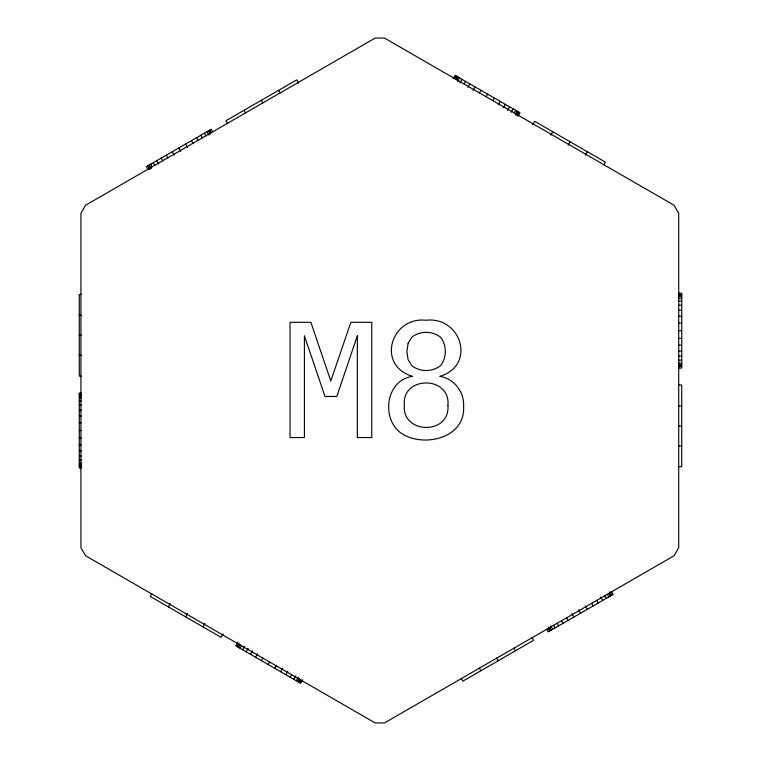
<?xml version="1.0" encoding="UTF-8"?>
<svg xmlns="http://www.w3.org/2000/svg" width="761" height="761" viewBox="0 0 761 761"><rect width="100%" height="100%" fill="white"/><g stroke="black" fill="none" stroke-linecap="round" stroke-linejoin="round"><path stroke-width="1.14" d="M151.82 593.875L150.317 596.472L221.09 637.337L223.087 633.865M453.118 78.84L455.126 75.377L520.02 112.837L518.013 116.309M454.184 78.297L455.687 75.7M454.945 78.735L456.448 76.138M455.963 79.325L457.466 76.728M456.467 79.62L457.97 77.013M456.59 79.686L458.093 77.089M457.485 81.36L459.482 77.888M460.005 82.816L462.013 79.353M464.048 83.995L465.551 81.389M467.958 87.41L469.956 83.938M168.362 606.888L170.359 603.425M473.104 90.378L475.102 86.906M479.487 92.909L480.99 90.302M185.598 616.848L187.606 613.376M486.098 96.723L487.601 94.126M492.824 100.604L494.327 98.007M498.198 104.866L500.205 101.403M202.978 626.874L204.975 623.411M503.268 107.796L505.275 104.324M507.587 110.288L509.594 106.816M511.126 112.333L513.133 108.861M514.151 112.923L515.654 110.326M515.673 113.798L517.176 111.201M515.673 114.959L517.68 111.487M516.681 115.529L518.679 112.067M517.975 115.13L519.478 112.533M532.652 124.756L534.65 121.294L605.423 162.15L603.92 164.747M237.727 642.313L235.72 645.785L300.614 683.245L302.621 679.782M236.757 645.223L237.765 643.492M237.061 646.555L239.059 643.093M238.06 647.135L239.563 644.538M238.564 647.43L240.067 644.824M240.086 648.305L241.589 645.699M242.607 649.761L244.614 646.298M246.145 651.806L248.153 648.334M250.464 654.298L252.471 650.826M550.764 135.211L552.762 131.748M255.544 657.228L257.541 653.756M261.413 660.615L262.916 658.018M268.138 664.496L269.641 661.899M568.134 145.246L570.141 141.774M274.75 668.32L276.253 665.713M280.638 671.716L282.635 668.244M585.38 155.196L587.378 151.734M285.784 674.684L287.782 671.221M290.188 677.233L291.691 674.627M293.727 679.269L295.734 675.806M296.257 680.734L298.255 677.261M297.646 681.533L299.149 678.936M297.77 681.609L299.273 679.012M298.274 681.894L299.777 679.297M299.292 682.484L300.795 679.887M300.053 682.921L301.556 680.324M678.717 293.156L681.723 293.156L681.723 368.086L678.717 368.086M81.284 294.45L79.277 294.45L79.277 376.172L81.284 376.172M678.717 294.678L681.723 294.678M678.717 295.848L681.723 295.848M678.717 296.438L681.723 296.438M678.717 298.188L681.723 298.188M678.717 301.109L681.723 301.109M678.717 305.19L681.723 305.19M678.717 310.288L681.723 310.288M79.277 315.282L81.284 315.282M678.717 316.224L681.723 316.224M678.717 323.016L681.723 323.016M678.717 330.655L681.723 330.655M79.277 335.192L81.284 335.192M678.717 338.426L681.723 338.426M678.717 345.199L681.723 345.199M678.717 351.059L681.723 351.059M79.277 355.254L81.284 355.254M678.717 356.043L681.723 356.043M678.717 360.134L681.723 360.134M678.717 363.045L681.723 363.045M678.717 364.795L681.723 364.795M678.717 365.385L681.723 365.385M678.717 366.536L681.723 366.536M678.717 384.98L681.723 384.98L681.723 466.702L678.717 466.702M81.284 393.066L79.277 393.066L79.277 468.005L81.284 468.005M79.277 393.694L81.284 393.694M79.277 394.617L81.284 394.617M79.277 395.768L81.284 395.768M79.277 396.357L81.284 396.357M79.277 398.108L81.284 398.108M79.277 401.028L81.284 401.028M79.277 405.109L81.284 405.109M678.717 405.898L681.723 405.898M79.277 410.093L81.284 410.093M79.277 415.953L81.284 415.953M79.277 422.736L81.284 422.736M678.717 425.96L681.723 425.96M79.277 430.498L81.284 430.498M79.277 438.136L81.284 438.136M79.277 444.928L81.284 444.928M678.717 445.87L681.723 445.87M79.277 450.873L81.284 450.873M79.277 455.963L81.284 455.963M79.277 460.053L81.284 460.053M79.277 462.964L81.284 462.964M79.277 464.714L81.284 464.714M79.277 465.304L81.284 465.304M79.277 466.474L81.284 466.474M611.635 591.801L613.138 594.398L548.243 631.868L546.74 629.261M609.818 591.697L611.815 595.159M609.295 593.152L610.798 595.749M608.79 593.437L610.293 596.044M607.268 594.312L608.771 596.919M604.748 595.777L606.251 598.374M600.705 596.947L602.712 600.419M298.683 83.368L296.685 79.895L225.903 120.761L227.406 123.358M596.795 600.362L598.298 602.969M591.649 603.34L593.152 605.937M585.266 605.861L587.273 609.333M278.64 90.321L280.134 92.918M578.655 609.685L580.653 613.147M571.93 613.566L573.927 617.038M566.555 617.827L568.058 620.424M261.394 100.271L262.897 102.868M561.485 620.748L562.988 623.354M557.166 623.249L558.669 625.846M553.628 625.285L555.13 627.892M550.603 625.884L552.6 629.347M549.585 627.625L551.088 630.222M548.576 627.045L550.583 630.517M548.082 628.491L549.575 631.097M244.015 110.307L245.518 112.904M532.101 637.718L533.604 640.315L462.831 681.171L461.328 678.574M513.998 648.172L515.492 650.769M212.776 131.815L211.273 129.208L146.378 166.678L147.881 169.275M209.931 129.979L211.434 132.585M208.933 130.559L210.436 133.165M208.428 130.854L210.426 134.316M206.906 131.729L208.914 135.192M204.386 133.185L205.889 135.791M200.847 135.23L202.35 137.827M196.528 137.722L198.031 140.328M496.619 658.208L498.122 660.805M191.458 140.652L192.961 143.249M185.579 144.038L187.587 147.51M479.373 668.158L480.876 670.755M178.854 147.929L180.861 151.391M172.243 151.743L174.24 155.215M166.364 155.139L167.858 157.736M161.218 158.107L162.721 160.714M156.804 160.657L158.802 164.129M153.265 162.702L154.768 165.299M150.735 164.157L152.238 166.764M149.223 165.032L151.22 168.504M148.718 165.327L150.716 168.79M147.701 165.917L149.698 169.38M463.601 406.517C465.437 437.08 426.607 447.249 404.024 434.921C380.557 422.583 384.419 380.196 412.519 376.343C375.963 365.518 390.916 316.329 426.103 320.248C461.347 316.262 476.415 365.584 439.763 376.343C454.26 378.664 464.438 391.991 463.601 406.517M408.115 343.278L406.888 351.572L408.115 359.734L411.825 365.699C419.901 372.1 432.372 372.072 440.457 365.699C446.983 357.737 446.878 345.256 440.533 337.218C432.467 330.759 419.882 330.712 411.825 337.218L408.115 343.278M447.934 405.29C450.398 435.282 401.551 434.417 404.338 405.052C401.646 375.639 450.636 375.496 447.934 405.29M357.337 335.753L336.819 396.491L325.004 396.491L304.4 335.753L304.4 437.546L290.046 437.546L290.046 322.331L310.888 322.331L330.797 380.976L350.859 322.331L371.777 322.331L371.777 437.546L357.337 437.546L357.337 335.753M85.574 205.251L80.923 213.299L80.923 547.701L85.574 555.749L375.173 722.95L384.476 722.95L674.065 555.749L678.717 547.701L678.717 213.299L674.065 205.251L384.476 38.05L375.173 38.05L85.574 205.251"/></g></svg>
